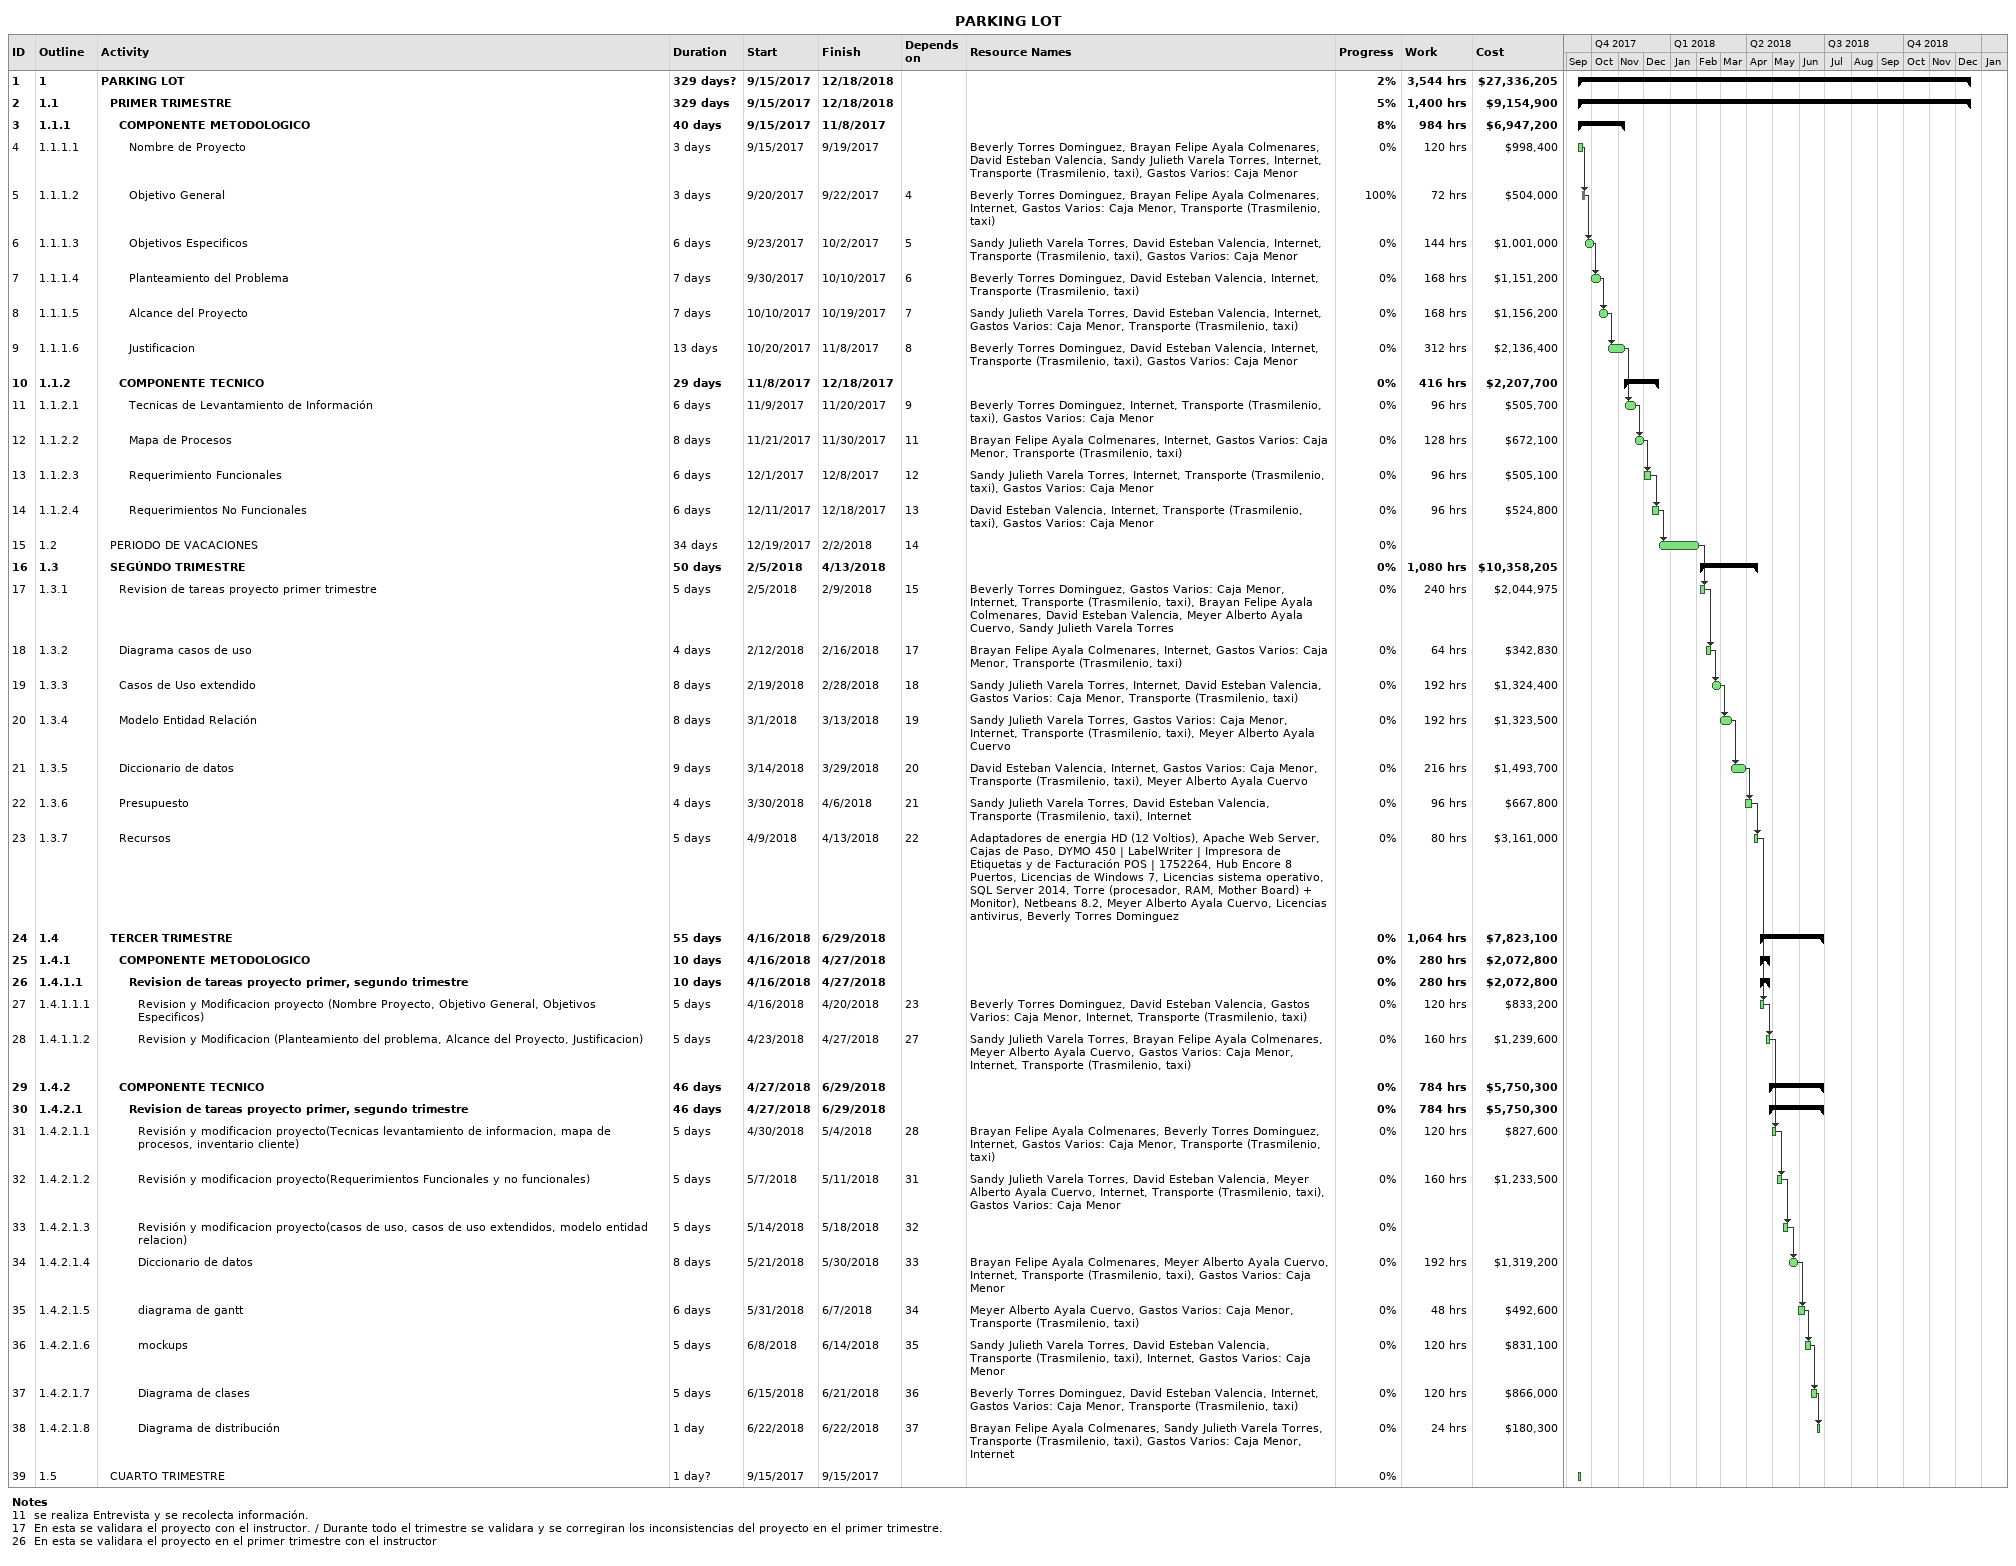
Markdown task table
PARKING LOT

| ID | WBS | Task | Duration | Start | Finish | Predecessors | Resources | % complete | Work (h) | Cost ($) |
|---|---|---|---|---|---|---|---|---|---|---|
| 1 | 1 | **PARKING LOT** | 329d? | 2017-09-15 | 2018-12-18 |  |  | 2 | 3544 | 27336205 |
| 2 | 1.1 | **PRIMER TRIMESTRE** | 329d | 2017-09-15 | 2018-12-18 |  |  | 5 | 1400 | 9154900 |
| 3 | 1.1.1 | **COMPONENTE METODOLOGICO** | 40d | 2017-09-15 | 2017-11-08 |  |  | 8 | 984 | 6947200 |
| 4 | 1.1.1.1 | Nombre de Proyecto | 3d | 2017-09-15 | 2017-09-19 |  | Beverly Torres Dominguez, Brayan Felipe Ayala Colmenares, David Esteban Valencia, Sandy Julieth Varela Torres, Internet, Transporte (Trasmilenio, taxi), Gastos Varios: Caja Menor | 0 | 120 | 998400 |
| 5 | 1.1.1.2 | Objetivo General | 3d | 2017-09-20 | 2017-09-22 | 4 | Beverly Torres Dominguez, Brayan Felipe Ayala Colmenares, Internet, Gastos Varios: Caja Menor, Transporte (Trasmilenio, taxi) | 100 | 72 | 504000 |
| 6 | 1.1.1.3 | Objetivos Especificos | 6d | 2017-09-23 | 2017-10-02 | 5 | Sandy Julieth Varela Torres, David Esteban Valencia, Internet, Transporte (Trasmilenio, taxi), Gastos Varios: Caja Menor | 0 | 144 | 1001000 |
| 7 | 1.1.1.4 | Planteamiento del Problema | 7d | 2017-09-30 | 2017-10-10 | 6 | Beverly Torres Dominguez, David Esteban Valencia, Internet, Transporte (Trasmilenio, taxi) | 0 | 168 | 1151200 |
| 8 | 1.1.1.5 | Alcance del Proyecto | 7d | 2017-10-10 | 2017-10-19 | 7 | Sandy Julieth Varela Torres, David Esteban Valencia, Internet, Gastos Varios: Caja Menor, Transporte (Trasmilenio, taxi) | 0 | 168 | 1156200 |
| 9 | 1.1.1.6 | Justificacion | 13d | 2017-10-20 | 2017-11-08 | 8 | Beverly Torres Dominguez, David Esteban Valencia, Internet, Transporte (Trasmilenio, taxi), Gastos Varios: Caja Menor | 0 | 312 | 2136400 |
| 10 | 1.1.2 | **COMPONENTE TECNICO** | 29d | 2017-11-08 | 2017-12-18 |  |  | 0 | 416 | 2207700 |
| 11 | 1.1.2.1 | Tecnicas de Levantamiento de Información | 6d | 2017-11-09 | 2017-11-20 | 9 | Beverly Torres Dominguez, Internet, Transporte (Trasmilenio, taxi), Gastos Varios: Caja Menor | 0 | 96 | 505700 |
| 12 | 1.1.2.2 | Mapa de Procesos | 8d | 2017-11-21 | 2017-11-30 | 11 | Brayan Felipe Ayala Colmenares, Internet, Gastos Varios: Caja Menor, Transporte (Trasmilenio, taxi) | 0 | 128 | 672100 |
| 13 | 1.1.2.3 | Requerimiento Funcionales | 6d | 2017-12-01 | 2017-12-08 | 12 | Sandy Julieth Varela Torres, Internet, Transporte (Trasmilenio, taxi), Gastos Varios: Caja Menor | 0 | 96 | 505100 |
| 14 | 1.1.2.4 | Requerimientos No Funcionales | 6d | 2017-12-11 | 2017-12-18 | 13 | David Esteban Valencia, Internet, Transporte (Trasmilenio, taxi), Gastos Varios: Caja Menor | 0 | 96 | 524800 |
| 15 | 1.2 | PERIODO DE VACACIONES | 34d | 2017-12-19 | 2018-02-02 | 14 |  | 0 |  |  |
| 16 | 1.3 | **SEGÚNDO TRIMESTRE** | 50d | 2018-02-05 | 2018-04-13 |  |  | 0 | 1080 | 10358205 |
| 17 | 1.3.1 | Revision de tareas proyecto primer trimestre | 5d | 2018-02-05 | 2018-02-09 | 15 | Beverly Torres Dominguez, Gastos Varios: Caja Menor, Internet, Transporte (Trasmilenio, taxi), Brayan Felipe Ayala Colmenares, David Esteban Valencia, Meyer Alberto Ayala Cuervo, Sandy Julieth Varela Torres | 0 | 240 | 2044975 |
| 18 | 1.3.2 | Diagrama casos de uso | 4d | 2018-02-12 | 2018-02-16 | 17 | Brayan Felipe Ayala Colmenares, Internet, Gastos Varios: Caja Menor, Transporte (Trasmilenio, taxi) | 0 | 64 | 342830 |
| 19 | 1.3.3 | Casos de Uso extendido | 8d | 2018-02-19 | 2018-02-28 | 18 | Sandy Julieth Varela Torres, Internet, David Esteban Valencia, Gastos Varios: Caja Menor, Transporte (Trasmilenio, taxi) | 0 | 192 | 1324400 |
| 20 | 1.3.4 | Modelo Entidad Relación | 8d | 2018-03-01 | 2018-03-13 | 19 | Sandy Julieth Varela Torres, Gastos Varios: Caja Menor, Internet, Transporte (Trasmilenio, taxi), Meyer Alberto Ayala Cuervo | 0 | 192 | 1323500 |
| 21 | 1.3.5 | Diccionario de datos | 9d | 2018-03-14 | 2018-03-29 | 20 | David Esteban Valencia, Internet, Gastos Varios: Caja Menor, Transporte (Trasmilenio, taxi), Meyer Alberto Ayala Cuervo | 0 | 216 | 1493700 |
| 22 | 1.3.6 | Presupuesto | 4d | 2018-03-30 | 2018-04-06 | 21 | Sandy Julieth Varela Torres, David Esteban Valencia, Transporte (Trasmilenio, taxi), Internet | 0 | 96 | 667800 |
| 23 | 1.3.7 | Recursos | 5d | 2018-04-09 | 2018-04-13 | 22 | Adaptadores de energia HD (12 Voltios), Apache Web Server, Cajas de Paso, DYMO 450 \| LabelWriter \| Impresora de Etiquetas y de Facturación POS \| 1752264, Hub Encore 8 Puertos, Licencias de Windows 7, Licencias sistema operativo, SQL Server 2014, Torre (procesador, RAM, Mother Board) + Monitor), Netbeans 8.2, Meyer Alberto Ayala Cuervo, Licencias antivirus, Beverly Torres Dominguez | 0 | 80 | 3161000 |
| 24 | 1.4 | **TERCER TRIMESTRE** | 55d | 2018-04-16 | 2018-06-29 |  |  | 0 | 1064 | 7823100 |
| 25 | 1.4.1 | **COMPONENTE METODOLOGICO** | 10d | 2018-04-16 | 2018-04-27 |  |  | 0 | 280 | 2072800 |
| 26 | 1.4.1.1 | **Revision de tareas proyecto primer, segundo trimestre** | 10d | 2018-04-16 | 2018-04-27 |  |  | 0 | 280 | 2072800 |
| 27 | 1.4.1.1.1 | Revision y Modificacion proyecto (Nombre Proyecto, Objetivo General, Objetivos Especificos) | 5d | 2018-04-16 | 2018-04-20 | 23 | Beverly Torres Dominguez, David Esteban Valencia, Gastos Varios: Caja Menor, Internet, Transporte (Trasmilenio, taxi) | 0 | 120 | 833200 |
| 28 | 1.4.1.1.2 | Revision y Modificacion (Planteamiento del problema, Alcance del Proyecto, Justificacion) | 5d | 2018-04-23 | 2018-04-27 | 27 | Sandy Julieth Varela Torres, Brayan Felipe Ayala Colmenares, Meyer Alberto Ayala Cuervo, Gastos Varios: Caja Menor, Internet, Transporte (Trasmilenio, taxi) | 0 | 160 | 1239600 |
| 29 | 1.4.2 | **COMPONENTE TECNICO** | 46d | 2018-04-27 | 2018-06-29 |  |  | 0 | 784 | 5750300 |
| 30 | 1.4.2.1 | **Revision de tareas proyecto primer, segundo trimestre** | 46d | 2018-04-27 | 2018-06-29 |  |  | 0 | 784 | 5750300 |
| 31 | 1.4.2.1.1 | Revisión y modificacion proyecto(Tecnicas levantamiento de informacion, mapa de procesos, inventario cliente) | 5d | 2018-04-30 | 2018-05-04 | 28 | Brayan Felipe Ayala Colmenares, Beverly Torres Dominguez, Internet, Gastos Varios: Caja Menor, Transporte (Trasmilenio, taxi) | 0 | 120 | 827600 |
| 32 | 1.4.2.1.2 | Revisión y modificacion proyecto(Requerimientos Funcionales y no funcionales) | 5d | 2018-05-07 | 2018-05-11 | 31 | Sandy Julieth Varela Torres, David Esteban Valencia, Meyer Alberto Ayala Cuervo, Internet, Transporte (Trasmilenio, taxi), Gastos Varios: Caja Menor | 0 | 160 | 1233500 |
| 33 | 1.4.2.1.3 | Revisión y modificacion proyecto(casos de uso, casos de uso extendidos, modelo entidad relacion) | 5d | 2018-05-14 | 2018-05-18 | 32 |  | 0 |  |  |
| 34 | 1.4.2.1.4 | Diccionario de datos | 8d | 2018-05-21 | 2018-05-30 | 33 | Brayan Felipe Ayala Colmenares, Meyer Alberto Ayala Cuervo, Internet, Transporte (Trasmilenio, taxi), Gastos Varios: Caja Menor | 0 | 192 | 1319200 |
| 35 | 1.4.2.1.5 | diagrama de gantt | 6d | 2018-05-31 | 2018-06-07 | 34 | Meyer Alberto Ayala Cuervo, Gastos Varios: Caja Menor, Transporte (Trasmilenio, taxi) | 0 | 48 | 492600 |
| 36 | 1.4.2.1.6 | mockups | 5d | 2018-06-08 | 2018-06-14 | 35 | Sandy Julieth Varela Torres, David Esteban Valencia, Transporte (Trasmilenio, taxi), Internet, Gastos Varios: Caja Menor | 0 | 120 | 831100 |
| 37 | 1.4.2.1.7 | Diagrama de clases | 5d | 2018-06-15 | 2018-06-21 | 36 | Beverly Torres Dominguez, David Esteban Valencia, Internet, Gastos Varios: Caja Menor, Transporte (Trasmilenio, taxi) | 0 | 120 | 866000 |
| 38 | 1.4.2.1.8 | Diagrama de distribución | 1d | 2018-06-22 | 2018-06-22 | 37 | Brayan Felipe Ayala Colmenares, Sandy Julieth Varela Torres, Transporte (Trasmilenio, taxi), Gastos Varios: Caja Menor, Internet | 0 | 24 | 180300 |
| 39 | 1.5 | CUARTO TRIMESTRE | 1d? | 2017-09-15 | 2017-09-15 |  |  | 0 |  |  |

Notes
- 11: se realiza Entrevista y se recolecta información.
- 17: En esta se validara el proyecto con el instructor. / Durante todo el trimestre se validara y se corregiran los inconsistencias del proyecto en el primer trimestre.
- 26: En esta se validara el proyecto en el primer trimestre con el instructor
